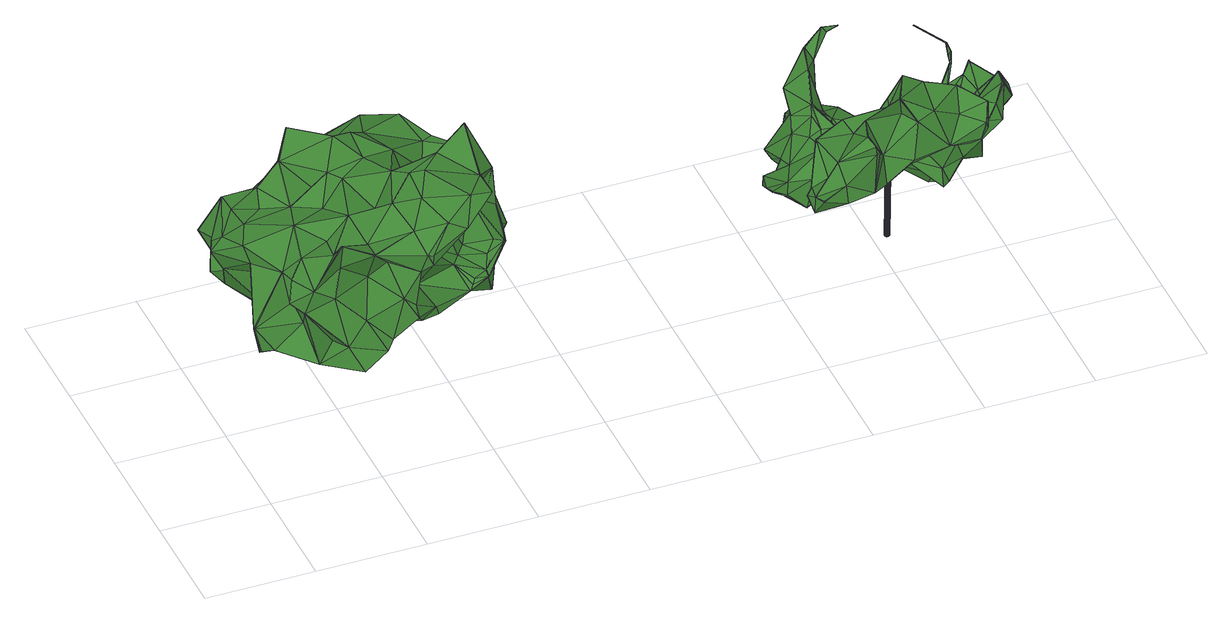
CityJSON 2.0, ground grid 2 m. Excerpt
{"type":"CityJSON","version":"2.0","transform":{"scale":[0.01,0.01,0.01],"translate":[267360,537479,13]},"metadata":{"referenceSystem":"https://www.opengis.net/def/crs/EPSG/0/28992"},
"CityObjects":{
"tree1":{"type":"SolitaryVegetationObject","attributes":{"gtid":660,"crown_width_m":4.69,"crown_median_z":15.4,"crown_r50_m":0.219,"crown_porosity":0.91,"trunk_H_m":2.24,"trunk_DBH_m":0.0963,"trunk_radius_m":0.0481,"trunk_base_height_m":13.16,"original_gtid":"662"},"geometry":[{"type":"Solid","lod":"3","boundaries":[[[[0,1,2]],[[3,4,5]],[[6,7,8]],[[9,10,11]],[[12,13,14]],[[15,16,17]],[[18,16,15]],[[19,20,21]],[[22,23,24]],[[25,26,27]],[[28,29,30]],[[31,32,33]],[[34,35,36]],[[13,37,14]],[[12,38,39]],[[40,23,41]],[[42,37,13]],[[28,30,43]],[[44,45,46]],[[47,48,49]],[[49,46,50]],[[51,48,52]],[[53,54,0]],[[55,54,53]],[[56,57,58]],[[59,60,61]],[[62,60,59]],[[63,7,62]],[[64,65,66]],[[51,65,67]],[[68,34,69]],[[70,33,71]],[[72,33,70]],[[73,74,75]],[[76,30,29]],[[64,20,67]],[[77,78,79]],[[80,81,36]],[[82,83,84]],[[85,43,86]],[[87,88,89]],[[65,64,67]],[[90,91,92]],[[90,92,93]],[[78,77,94]],[[12,95,96]],[[97,98,99]],[[68,69,100]],[[94,41,23]],[[94,23,22]],[[78,101,79]],[[102,103,90]],[[80,44,67]],[[80,36,44]],[[104,75,15]],[[92,105,106]],[[13,39,42]],[[107,72,70]],[[108,109,110]],[[61,60,111]],[[111,95,61]],[[67,44,51]],[[112,26,83]],[[112,83,73]],[[113,114,115]],[[116,117,118]],[[119,117,116]],[[49,120,121]],[[122,81,80]],[[123,124,125]],[[46,48,44]],[[64,33,126]],[[127,1,0]],[[128,58,57]],[[112,27,26]],[[15,39,104]],[[17,39,15]],[[77,79,19]],[[129,130,131]],[[129,131,2]],[[59,132,63]],[[11,133,103]],[[52,134,51]],[[135,136,137]],[[42,138,37]],[[139,140,17]],[[141,142,143]],[[144,56,143]],[[144,143,145]],[[59,61,53]],[[73,75,146]],[[18,116,16]],[[18,147,116]],[[146,111,73]],[[148,149,150]],[[127,151,152]],[[153,152,151]],[[87,125,154]],[[17,16,116]],[[155,156,157]],[[34,156,155]],[[53,132,59]],[[97,158,98]],[[159,113,88]],[[160,113,159]],[[143,56,141]],[[56,58,141]],[[161,5,162]],[[150,156,68]],[[160,159,163]],[[36,81,34]],[[59,63,62]],[[89,88,113]],[[146,164,111]],[[11,165,166]],[[167,168,76]],[[99,50,46]],[[169,161,170]],[[169,170,3]],[[171,109,108]],[[12,39,13]],[[115,89,172]],[[173,174,175]],[[173,175,176]],[[156,174,177]],[[53,61,95]],[[119,147,178]],[[119,178,110]],[[19,67,20]],[[179,139,106]],[[92,106,139]],[[180,181,182]],[[121,47,49]],[[12,96,146]],[[130,129,155]],[[158,155,129]],[[98,50,99]],[[67,19,122]],[[67,122,80]],[[36,45,44]],[[183,184,185]],[[186,119,110]],[[186,110,187]],[[49,50,120]],[[142,188,143]],[[153,181,152]],[[90,93,102]],[[82,74,83]],[[82,189,74]],[[161,169,5]],[[3,5,169]],[[190,191,192]],[[193,52,47]],[[65,134,66]],[[63,8,7]],[[194,195,147]],[[196,156,150]],[[188,183,143]],[[37,138,14]],[[179,138,42]],[[113,172,89]],[[115,172,113]],[[58,197,142]],[[2,131,132]],[[5,198,162]],[[87,199,123]],[[116,118,93]],[[4,200,201]],[[202,203,204]],[[94,22,205]],[[206,94,205]],[[206,205,192]],[[34,155,158]],[[47,121,193]],[[207,157,177]],[[208,209,210]],[[208,210,110]],[[177,211,6]],[[174,211,177]],[[177,157,156]],[[203,212,204]],[[88,165,159]],[[113,160,213]],[[152,180,214]],[[39,140,42]],[[133,32,31]],[[179,42,139]],[[162,198,215]],[[147,119,116]],[[72,107,31]],[[91,107,193]],[[162,27,161]],[[216,168,167]],[[213,192,114]],[[213,114,113]],[[217,94,206]],[[78,94,217]],[[127,0,151]],[[84,25,218]],[[83,26,84]],[[26,25,84]],[[41,219,40]],[[220,3,221]],[[75,216,15]],[[219,123,40]],[[184,85,185]],[[89,115,222]],[[156,175,174]],[[156,176,175]],[[31,91,103]],[[144,198,56]],[[217,174,173]],[[155,157,130]],[[21,77,19]],[[165,154,166]],[[130,157,207]],[[132,53,2]],[[17,140,39]],[[215,144,218]],[[163,223,160]],[[215,198,144]],[[202,224,203]],[[203,224,118]],[[225,96,95]],[[77,41,94]],[[150,68,100]],[[90,103,91]],[[118,102,93]],[[58,128,197]],[[34,68,156]],[[223,163,226]],[[227,3,170]],[[227,170,6]],[[192,22,114]],[[44,48,51]],[[49,48,46]],[[185,168,82]],[[11,166,228]],[[11,228,133]],[[97,99,46]],[[85,86,185]],[[179,214,182]],[[34,81,69]],[[92,91,105]],[[193,105,91]],[[121,105,193]],[[180,152,181]],[[142,197,208]],[[147,195,178]],[[53,0,2]],[[24,23,222]],[[133,154,125]],[[73,111,60]],[[2,1,129]],[[173,101,78]],[[162,215,27]],[[173,78,217]],[[173,176,101]],[[8,207,177]],[[177,6,8]],[[79,101,149]],[[176,196,101]],[[19,69,122]],[[132,131,229]],[[130,229,131]],[[98,137,120]],[[98,127,137]],[[50,98,120]],[[31,33,72]],[[230,181,153]],[[58,142,141]],[[179,181,138]],[[182,181,179]],[[174,217,227]],[[174,227,6]],[[52,48,47]],[[115,114,22]],[[158,97,35]],[[217,3,227]],[[207,229,130]],[[8,229,207]],[[158,35,34]],[[196,176,156]],[[89,199,87]],[[104,39,38]],[[145,143,183]],[[218,25,27]],[[218,27,215]],[[185,82,231]],[[84,232,82]],[[84,218,232]],[[116,233,17]],[[201,200,191]],[[62,7,161]],[[214,180,182]],[[186,203,118]],[[187,203,186]],[[234,21,235]],[[18,216,194]],[[167,194,216]],[[115,24,222]],[[192,205,22]],[[230,153,55]],[[230,55,95]],[[115,22,24]],[[35,45,36]],[[183,185,145]],[[168,185,30]],[[236,28,43]],[[121,136,105]],[[135,105,136]],[[138,181,230]],[[132,229,63]],[[6,170,7]],[[161,7,170]],[[133,125,32]],[[95,12,230]],[[237,14,230]],[[237,230,12]],[[95,55,53]],[[238,171,108]],[[238,108,110]],[[239,184,188]],[[55,153,151]],[[226,10,9]],[[179,152,214]],[[124,234,235]],[[46,45,97]],[[161,240,62]],[[27,240,161]],[[152,137,127]],[[102,11,103]],[[152,135,137]],[[138,230,14]],[[106,105,152]],[[106,152,179]],[[237,12,14]],[[186,117,119]],[[194,167,195]],[[73,83,74]],[[4,57,5]],[[128,57,201]],[[4,201,57]],[[140,139,42]],[[70,52,107]],[[193,107,52]],[[21,234,77]],[[40,199,23]],[[209,223,226]],[[60,62,241]],[[73,241,112]],[[60,241,73]],[[216,75,74]],[[15,216,18]],[[27,112,241]],[[77,234,41]],[[209,226,210]],[[241,62,240]],[[241,240,27]],[[186,118,117]],[[125,126,32]],[[57,56,198]],[[57,198,5]],[[145,218,144]],[[206,221,217]],[[220,221,206]],[[185,231,145]],[[9,187,210]],[[192,220,206]],[[200,220,192]],[[3,220,4]],[[200,4,220]],[[224,242,243]],[[86,43,30]],[[190,192,213]],[[235,64,126]],[[235,126,124]],[[109,208,110]],[[142,208,109]],[[93,233,116]],[[63,229,8]],[[139,17,233]],[[159,10,163]],[[226,163,10]],[[225,164,96]],[[164,146,96]],[[75,38,146]],[[104,38,75]],[[146,38,12]],[[209,197,223]],[[208,197,209]],[[128,191,190]],[[134,71,66]],[[70,71,134]],[[70,134,52]],[[43,85,236]],[[41,234,219]],[[201,191,128]],[[189,168,74]],[[82,168,189]],[[139,233,92]],[[109,28,236]],[[183,188,184]],[[239,188,142]],[[118,224,102]],[[219,234,124]],[[219,124,123]],[[184,236,85]],[[92,233,93]],[[91,31,107]],[[76,29,178]],[[32,126,33]],[[236,184,239]],[[236,239,109]],[[239,142,109]],[[216,74,168]],[[51,134,65]],[[165,11,10]],[[31,103,133]],[[88,154,165]],[[87,154,88]],[[9,210,226]],[[174,6,211]],[[159,165,10]],[[127,244,1]],[[98,244,127]],[[98,158,244]],[[154,133,228]],[[154,228,166]],[[222,23,199]],[[3,217,221]],[[223,245,246]],[[223,246,160]],[[190,246,128]],[[245,128,246]],[[213,160,246]],[[213,246,190]],[[35,97,45]],[[245,197,128]],[[223,197,245]],[[187,9,212]],[[187,212,203]],[[11,212,9]],[[11,102,212]],[[102,243,212]],[[171,238,28]],[[171,28,109]],[[125,124,126]],[[178,29,110]],[[28,238,29]],[[110,29,238]],[[21,20,235]],[[129,1,244]],[[235,20,64]],[[100,69,19]],[[123,125,87]],[[152,105,135]],[[151,0,54]],[[148,150,100]],[[19,148,100]],[[64,66,33]],[[66,71,33]],[[243,242,212]],[[129,247,158]],[[244,158,247]],[[244,247,129]],[[187,110,210]],[[40,123,199]],[[222,199,89]],[[102,224,243]],[[204,212,242]],[[204,242,202]],[[194,248,18]],[[18,248,147]],[[194,147,248]],[[148,79,149]],[[192,191,200]],[[122,69,81]],[[224,202,242]],[[76,178,195]],[[167,76,195]],[[225,111,164]],[[225,95,111]],[[19,79,148]],[[120,136,121]],[[137,136,120]],[[101,196,149]],[[150,149,196]],[[76,168,30]],[[86,30,185]],[[151,54,55]],[[145,232,218]],[[231,82,232]],[[231,232,145]],[[249,250,251]],[[249,251,252]],[[252,251,253]],[[252,253,254]],[[251,250,255]],[[251,255,253]],[[253,255,256]],[[253,256,254]],[[255,250,257]],[[255,257,256]],[[256,257,258]],[[256,258,254]],[[257,250,259]],[[257,259,258]],[[258,259,260]],[[258,260,254]],[[259,250,261]],[[259,261,260]],[[260,261,262]],[[260,262,254]],[[261,250,263]],[[261,263,262]],[[262,263,264]],[[262,264,254]],[[263,250,265]],[[263,265,264]],[[264,265,266]],[[264,266,254]],[[265,250,267]],[[265,267,266]],[[266,267,268]],[[266,268,254]],[[267,250,269]],[[267,269,268]],[[268,269,270]],[[268,270,254]],[[269,250,271]],[[269,271,270]],[[270,271,272]],[[270,272,254]],[[271,250,273]],[[271,273,272]],[[272,273,274]],[[272,274,254]],[[273,250,275]],[[273,275,274]],[[274,275,276]],[[274,276,254]],[[275,250,277]],[[275,277,276]],[[276,277,278]],[[276,278,254]],[[277,250,279]],[[277,279,278]],[[278,279,280]],[[278,280,254]],[[279,250,281]],[[279,281,280]],[[280,281,282]],[[280,282,254]],[[281,250,283]],[[281,283,282]],[[282,283,284]],[[282,284,254]],[[283,250,285]],[[283,285,284]],[[284,285,286]],[[284,286,254]],[[285,250,287]],[[285,287,286]],[[286,287,288]],[[286,288,254]],[[287,250,289]],[[287,289,288]],[[288,289,290]],[[288,290,254]],[[289,250,291]],[[289,291,290]],[[290,291,292]],[[290,292,254]],[[291,250,293]],[[291,293,292]],[[292,293,294]],[[292,294,254]],[[293,250,295]],[[293,295,294]],[[294,295,296]],[[294,296,254]],[[295,250,297]],[[295,297,296]],[[296,297,298]],[[296,298,254]],[[297,250,249]],[[297,249,298]],[[298,249,252]],[[298,252,254]]]]}]},
"tree2":{"type":"SolitaryVegetationObject","attributes":{"gtid":659,"crown_width_m":4.26,"crown_median_z":15.27,"crown_r50_m":0.191,"crown_porosity":0.921,"trunk_H_m":2.07,"trunk_DBH_m":0.082,"trunk_radius_m":0.041,"trunk_base_height_m":13.2,"original_gtid":"661"},"geometry":[{"type":"Solid","lod":"3","boundaries":[[[[299,300,301]],[[302,303,304]],[[305,306,307]],[[308,309,310]],[[311,312,313]],[[314,315,316]],[[317,318,319]],[[320,321,322]],[[323,324,325]],[[326,327,328]],[[329,330,331]],[[332,333,329]],[[334,329,333]],[[307,306,335]],[[304,336,302]],[[332,331,337]],[[307,338,339]],[[304,340,336]],[[341,342,343]],[[344,345,341]],[[346,347,348]],[[349,350,351]],[[352,305,353]],[[354,355,356]],[[349,357,358]],[[359,360,361]],[[305,352,362]],[[317,363,318]],[[364,365,366]],[[320,367,368]],[[367,320,369]],[[370,371,372]],[[373,374,375]],[[376,374,373]],[[377,337,378]],[[379,380,312]],[[381,380,379]],[[369,371,370]],[[319,382,383]],[[351,384,349]],[[385,384,351]],[[299,386,387]],[[388,387,386]],[[357,389,358]],[[351,302,336]],[[390,320,391]],[[366,301,364]],[[392,393,394]],[[369,395,371]],[[344,341,396]],[[343,396,341]],[[397,398,309]],[[399,400,401]],[[402,319,383]],[[403,404,330]],[[405,316,406]],[[406,407,405]],[[362,373,408]],[[305,362,408]],[[409,410,411]],[[412,392,371]],[[394,413,414]],[[399,401,415]],[[416,417,346]],[[403,418,419]],[[406,420,421]],[[422,421,420]],[[349,358,423]],[[314,316,328]],[[385,424,384]],[[363,425,387]],[[363,317,425]],[[426,427,401]],[[320,368,321]],[[428,417,429]],[[352,353,396]],[[396,353,344]],[[392,412,393]],[[423,430,349]],[[419,333,403]],[[431,432,433]],[[434,348,435]],[[346,348,434]],[[436,412,395]],[[358,437,423]],[[438,439,440]],[[441,442,443]],[[444,445,446]],[[385,350,349]],[[447,448,388]],[[367,370,446]],[[441,443,440]],[[309,311,313]],[[329,331,332]],[[449,450,381]],[[369,451,395]],[[448,447,452]],[[325,319,402]],[[453,454,325]],[[453,325,324]],[[449,455,377]],[[433,456,457]],[[458,459,460]],[[415,461,399]],[[399,461,462]],[[396,343,463]],[[386,464,465]],[[466,467,426]],[[332,468,404]],[[449,381,455]],[[373,375,408]],[[469,450,378]],[[329,403,330]],[[464,470,471]],[[403,329,418]],[[471,470,472]],[[452,411,410]],[[370,367,369]],[[443,473,440]],[[368,474,321]],[[373,362,394]],[[335,306,475]],[[311,460,312]],[[462,461,406]],[[389,476,391]],[[442,391,476]],[[471,477,478]],[[471,478,450]],[[479,476,480]],[[312,460,459]],[[312,459,379]],[[394,474,392]],[[481,474,394]],[[321,474,481]],[[392,482,372]],[[351,350,302]],[[483,425,317]],[[330,404,468]],[[413,484,485]],[[466,426,400]],[[377,468,337]],[[332,337,468]],[[473,479,480]],[[408,375,486]],[[483,365,364]],[[433,457,422]],[[433,422,431]],[[469,409,471]],[[487,327,488]],[[488,327,326]],[[445,489,368]],[[490,491,492]],[[396,493,352]],[[348,347,494]],[[495,380,478]],[[450,478,380]],[[392,489,482]],[[468,496,330]],[[419,418,334]],[[378,324,469]],[[311,309,308]],[[317,497,483]],[[498,492,491]],[[499,325,454]],[[440,439,441]],[[400,375,466]],[[500,501,467]],[[301,502,299]],[[397,313,503]],[[309,313,397]],[[301,366,502]],[[490,472,504]],[[446,368,367]],[[335,505,338]],[[335,338,307]],[[494,506,503]],[[429,498,507]],[[429,507,428]],[[375,374,466]],[[412,371,395]],[[362,352,493]],[[401,400,426]],[[486,375,400]],[[479,442,476]],[[302,350,385]],[[422,508,509]],[[354,407,457]],[[428,507,361]],[[359,361,507]],[[335,510,505]],[[488,510,475]],[[488,475,487]],[[422,420,427]],[[440,511,438]],[[398,511,440]],[[512,374,513]],[[376,513,374]],[[318,499,454]],[[418,329,334]],[[514,515,342]],[[515,516,342]],[[408,475,305]],[[368,446,445]],[[475,306,305]],[[414,513,376]],[[449,377,450]],[[517,354,356]],[[452,518,448]],[[406,316,315]],[[436,484,412]],[[377,455,431]],[[381,431,455]],[[424,480,476]],[[424,310,480]],[[354,517,407]],[[405,407,517]],[[326,328,356]],[[517,356,328]],[[405,517,316]],[[328,316,517]],[[326,356,355]],[[326,355,519]],[[457,456,355]],[[457,355,354]],[[376,373,394]],[[509,508,520]],[[300,387,425]],[[485,436,521]],[[413,522,414]],[[520,508,523]],[[428,524,525]],[[390,369,320]],[[513,522,456]],[[475,486,526]],[[299,502,464]],[[504,502,366]],[[477,471,472]],[[424,385,527]],[[424,527,308]],[[358,528,529]],[[395,451,436]],[[491,323,325]],[[497,323,491]],[[299,387,300]],[[446,530,444]],[[485,531,532]],[[359,507,498]],[[456,437,355]],[[519,481,515]],[[360,359,508]],[[360,508,467]],[[430,533,460]],[[384,476,389]],[[390,441,451]],[[390,451,369]],[[464,386,299]],[[409,324,410]],[[400,526,486]],[[315,526,400]],[[452,410,518]],[[312,495,494]],[[494,495,348]],[[376,394,414]],[[382,454,453]],[[416,492,498]],[[328,327,314]],[[420,461,415]],[[506,347,531]],[[336,385,351]],[[381,450,380]],[[340,304,303]],[[435,495,534]],[[348,495,435]],[[364,301,300]],[[518,499,318]],[[385,336,535]],[[431,509,377]],[[422,509,431]],[[536,458,537]],[[483,497,365]],[[467,466,500]],[[489,444,482]],[[489,445,444]],[[424,476,384]],[[379,459,432]],[[534,477,472]],[[408,486,475]],[[357,349,384]],[[453,383,382]],[[432,431,381]],[[432,381,379]],[[442,390,391]],[[441,390,442]],[[436,438,521]],[[526,314,327]],[[485,521,503]],[[397,521,398]],[[503,521,397]],[[389,357,384]],[[471,450,469]],[[447,386,452]],[[524,512,525]],[[311,527,538]],[[387,448,363]],[[447,388,386]],[[311,538,460]],[[308,527,311]],[[353,305,339]],[[394,362,493]],[[493,481,394]],[[516,463,343]],[[435,472,490]],[[433,539,456]],[[432,539,433]],[[518,410,324]],[[359,402,523]],[[417,428,540]],[[427,508,422]],[[467,508,427]],[[349,538,527]],[[349,527,385]],[[331,330,337]],[[330,496,337]],[[324,409,469]],[[505,488,541]],[[512,539,542]],[[314,526,315]],[[434,416,346]],[[505,541,338]],[[516,493,463]],[[326,519,541]],[[481,355,321]],[[481,519,355]],[[437,321,355]],[[326,541,488]],[[404,333,332]],[[519,515,541]],[[506,485,503]],[[434,435,416]],[[506,531,485]],[[307,339,305]],[[345,339,341]],[[341,339,338]],[[344,339,345]],[[353,339,344]],[[416,498,429]],[[416,429,417]],[[312,494,503]],[[322,321,529]],[[461,420,406]],[[505,510,488]],[[312,503,313]],[[310,424,308]],[[324,543,453]],[[324,378,543]],[[387,388,448]],[[514,342,341]],[[420,415,427]],[[427,415,401]],[[520,523,383]],[[403,333,404]],[[481,516,515]],[[467,427,426]],[[372,530,370]],[[460,538,430]],[[349,430,538]],[[485,522,413]],[[532,522,485]],[[509,520,383]],[[462,544,399]],[[536,430,423]],[[392,372,371]],[[338,541,515]],[[532,459,522]],[[514,341,338]],[[343,342,516]],[[493,396,463]],[[435,492,416]],[[490,492,435]],[[504,472,502]],[[537,533,430]],[[359,498,545]],[[359,545,402]],[[536,546,458]],[[414,522,513]],[[407,421,457]],[[422,457,421]],[[547,512,542]],[[547,542,531]],[[406,544,462]],[[315,544,406]],[[406,421,407]],[[534,472,435]],[[475,510,335]],[[441,439,451]],[[436,451,439]],[[402,383,523]],[[438,436,439]],[[473,442,479]],[[473,443,442]],[[453,543,378]],[[310,398,440]],[[309,398,310]],[[358,529,437]],[[437,529,321]],[[456,539,513]],[[513,539,512]],[[325,545,491]],[[458,546,459]],[[522,459,546]],[[522,546,456]],[[437,546,536]],[[423,437,536]],[[320,322,391]],[[325,402,545]],[[456,546,437]],[[300,425,364]],[[377,378,450]],[[490,365,491]],[[473,480,440]],[[364,425,483]],[[419,334,333]],[[468,509,496]],[[468,377,509]],[[378,337,509]],[[496,509,337]],[[378,509,453]],[[383,453,509]],[[393,413,394]],[[518,363,448]],[[518,318,363]],[[487,475,526]],[[532,531,542]],[[374,500,466]],[[537,430,536]],[[491,545,498]],[[458,533,537]],[[526,327,487]],[[440,480,310]],[[489,474,368]],[[392,474,489]],[[516,481,493]],[[358,389,528]],[[458,460,533]],[[491,548,497]],[[365,497,548]],[[365,548,491]],[[359,523,508]],[[393,484,413]],[[412,484,393]],[[444,530,372]],[[370,530,446]],[[477,495,478]],[[534,495,477]],[[399,544,400]],[[400,544,315]],[[547,417,540]],[[512,547,540]],[[512,540,525]],[[495,312,380]],[[512,501,374]],[[525,540,428]],[[485,484,436]],[[319,499,317]],[[497,317,499]],[[323,499,518]],[[497,499,323]],[[325,499,319]],[[323,518,324]],[[318,454,319]],[[382,319,454]],[[502,470,464]],[[502,472,470]],[[524,501,512]],[[467,501,524]],[[459,542,432]],[[539,432,542]],[[532,542,459]],[[452,386,465]],[[411,452,465]],[[411,465,471]],[[471,409,411]],[[471,465,464]],[[494,347,506]],[[417,347,346]],[[417,547,347]],[[531,347,547]],[[361,360,524]],[[361,524,428]],[[467,524,360]],[[374,501,500]],[[529,528,322]],[[504,366,365]],[[504,365,490]],[[444,372,482]],[[385,535,302]],[[303,302,535]],[[514,338,515]],[[303,535,340]],[[340,535,336]],[[521,438,511]],[[521,511,398]],[[391,528,389]],[[322,528,391]],[[549,550,551]],[[549,551,552]],[[552,551,553]],[[552,553,554]],[[551,550,555]],[[551,555,553]],[[553,555,556]],[[553,556,554]],[[555,550,557]],[[555,557,556]],[[556,557,558]],[[556,558,554]],[[557,550,559]],[[557,559,558]],[[558,559,560]],[[558,560,554]],[[559,550,561]],[[559,561,560]],[[560,561,562]],[[560,562,554]],[[561,550,563]],[[561,563,562]],[[562,563,564]],[[562,564,554]],[[563,550,565]],[[563,565,564]],[[564,565,566]],[[564,566,554]],[[565,550,567]],[[565,567,566]],[[566,567,568]],[[566,568,554]],[[567,550,569]],[[567,569,568]],[[568,569,570]],[[568,570,554]],[[569,550,571]],[[569,571,570]],[[570,571,572]],[[570,572,554]],[[571,550,573]],[[571,573,572]],[[572,573,574]],[[572,574,554]],[[573,550,575]],[[573,575,574]],[[574,575,576]],[[574,576,554]],[[575,550,577]],[[575,577,576]],[[576,577,578]],[[576,578,554]],[[577,550,579]],[[577,579,578]],[[578,579,580]],[[578,580,554]],[[579,550,581]],[[579,581,580]],[[580,581,582]],[[580,582,554]],[[581,550,583]],[[581,583,582]],[[582,583,584]],[[582,584,554]],[[583,550,585]],[[583,585,584]],[[584,585,586]],[[584,586,554]],[[585,550,587]],[[585,587,586]],[[586,587,588]],[[586,588,554]],[[587,550,589]],[[587,589,588]],[[588,589,590]],[[588,590,554]],[[589,550,591]],[[589,591,590]],[[590,591,592]],[[590,592,554]],[[591,550,593]],[[591,593,592]],[[592,593,594]],[[592,594,554]],[[593,550,595]],[[593,595,594]],[[594,595,596]],[[594,596,554]],[[595,550,597]],[[595,597,596]],[[596,597,598]],[[596,598,554]],[[597,550,549]],[[597,549,598]],[[598,549,552]],[[598,552,554]]]]}]}
},
"vertices":[
[321,579,283],[281,566,277],[295,555,292],[258,293,338],[260,213,333],[317,245,380],[261,396,355],[328,403,362],[292,448,385],[351,198,159],[300,171,189],[324,229,142],[506,455,249],[513,479,171],[494,501,172],[561,342,202],[527,314,180],[520,342,167],[526,313,181],[67,379,221],[142,360,128],[153,335,215],[114,199,260],[77,262,174],[137,284,234],[475,317,453],[462,336,414],[429,326,398],[463,189,240],[460,170,240],[508,220,266],[244,331,92],[198,287,115],[196,338,148],[154,501,261],[185,503,235],[127,514,177],[505,484,163],[515,385,241],[535,412,187],[80,242,140],[75,263,174],[495,455,159],[476,218,249],[142,494,143],[181,495,156],[200,513,131],[253,476,113],[196,502,120],[251,548,120],[251,549,121],[175,478,116],[228,461,123],[382,551,331],[362,543,275],[399,540,259],[390,175,368],[333,189,357],[344,152,328],[358,477,353],[448,437,338],[433,504,352],[380,403,364],[328,461,374],[142,359,126],[129,423,122],[143,361,127],[98,448,132],[106,427,275],[87,443,241],[212,429,161],[196,372,196],[233,364,124],[505,390,344],[522,320,311],[532,350,293],[510,220,265],[94,324,263],[83,331,297],[41,370,269],[75,457,157],[85,479,192],[509,278,378],[479,324,387],[476,317,452],[444,249,256],[495,238,260],[178,198,123],[225,135,132],[160,180,134],[308,330,144],[295,372,134],[388,385,115],[389,337,109],[130,271,271],[434,509,282],[495,455,275],[242,520,181],[279,540,192],[253,537,174],[51,451,255],[57,359,304],[336,299,126],[280,305,121],[551,376,215],[335,425,142],[403,422,172],[248,380,130],[433,175,227],[413,210,250],[428,173,216],[468,446,338],[456,326,384],[202,153,177],[137,188,241],[137,189,240],[469,310,139],[458,296,163],[415,307,158],[487,228,164],[287,526,126],[289,487,108],[96,429,173],[107,250,129],[107,251,130],[187,251,127],[183,307,140],[332,548,208],[259,177,335],[264,504,327],[236,518,369],[266,504,329],[298,502,319],[248,277,131],[165,439,132],[343,459,190],[286,478,171],[310,514,192],[475,493,158],[456,399,170],[515,408,176],[354,152,326],[354,154,304],[421,169,352],[440,202,393],[479,203,388],[515,412,321],[489,228,165],[56,401,272],[50,389,276],[82,425,334],[378,544,239],[400,501,155],[412,536,226],[204,197,140],[203,469,335],[153,442,321],[201,467,346],[217,495,253],[265,135,164],[232,149,227],[345,320,387],[368,296,394],[275,138,183],[495,439,317],[252,171,140],[251,172,141],[519,256,268],[516,279,299],[308,302,332],[284,386,343],[438,179,236],[190,196,164],[106,383,300],[188,380,314],[145,411,301],[92,404,320],[202,465,346],[464,189,238],[422,487,147],[393,550,125],[402,502,155],[394,551,125],[431,220,355],[399,247,345],[464,270,334],[427,232,199],[381,197,165],[415,199,347],[508,298,312],[207,205,305],[208,197,354],[150,179,289],[268,411,138],[487,276,245],[496,228,254],[82,423,335],[334,159,293],[367,239,382],[107,249,130],[207,198,355],[259,178,336],[363,289,226],[397,243,198],[361,229,221],[132,234,281],[157,255,304],[233,510,376],[341,197,238],[327,164,222],[374,192,185],[244,406,315],[324,230,144],[186,174,268],[394,550,124],[393,290,397],[508,293,250],[171,323,321],[476,251,390],[78,243,138],[204,227,316],[213,279,306],[159,251,172],[306,165,240],[354,316,205],[470,451,280],[328,154,202],[236,354,316],[264,255,157],[305,463,354],[431,518,225],[478,251,388],[478,251,390],[435,349,145],[77,264,174],[178,317,173],[428,229,252],[430,459,211],[459,169,241],[356,218,303],[372,332,360],[428,389,321],[302,238,198],[287,268,166],[301,530,251],[289,200,298],[262,218,262],[269,451,284],[458,297,165],[330,345,16],[325,345,16],[330,346,16],[311,345,240],[310,346,240],[306,345,240],[329,347,16],[310,347,240],[328,348,16],[309,348,240],[327,349,16],[308,349,240],[326,350,16],[307,349,240],[325,350,16],[306,349,240],[324,350,16],[305,349,240],[323,349,16],[303,349,240],[322,348,16],[302,348,240],[321,347,16],[302,347,240],[320,346,16],[301,346,240],[320,345,15],[301,345,240],[320,344,16],[301,343,240],[321,343,16],[302,342,240],[322,342,16],[302,341,240],[323,341,16],[303,340,240],[324,340,16],[305,340,240],[325,340,16],[306,340,240],[326,340,16],[307,340,240],[327,341,16],[308,340,240],[328,342,16],[309,341,240],[329,343,16],[310,342,240],[330,344,16],[310,343,240],
[1419,431,169],[1456,411,138],[1435,421,130],[1182,481,337],[1209,475,336],[1209,476,337],[1124,97,277],[1136,106,350],[1124,89,362],[1157,448,201],[1157,446,200],[1108,459,193],[1188,422,209],[1222,354,208],[1187,421,208],[1203,181,392],[1257,164,363],[1263,229,377],[1481,373,184],[1450,354,257],[1440,310,268],[1053,305,209],[1098,268,257],[1092,309,253],[1429,360,175],[1383,350,192],[1388,312,231],[1201,226,345],[1202,182,391],[1232,243,389],[1354,352,345],[1356,334,340],[1353,336,329],[1351,336,329],[1353,351,346],[1316,405,355],[1136,124,351],[1190,481,325],[1353,329,320],[1077,146,320],[1073,98,305],[1209,476,335],[1023,112,286],[1031,150,276],[1017,134,276],[1029,86,292],[1029,87,293],[1290,288,140],[1235,301,175],[1243,348,167],[1131,413,310],[1146,466,314],[1145,468,313],[1071,114,254],[1074,92,273],[1207,245,346],[1160,241,289],[1206,245,348],[1088,417,281],[1110,348,289],[1377,251,207],[1323,250,242],[1344,251,181],[1110,142,246],[1481,390,197],[1457,410,137],[1425,383,151],[1435,420,129],[998,284,216],[1030,254,215],[1020,295,196],[991,268,210],[1034,245,192],[1010,235,210],[1174,172,249],[1210,210,249],[1208,151,274],[1179,201,247],[1329,326,266],[1331,327,266],[1223,353,209],[1281,404,190],[1268,337,200],[1438,311,268],[1413,276,257],[1088,418,280],[1154,446,300],[1420,438,201],[1469,399,185],[1434,447,218],[1084,374,255],[1052,339,198],[1078,356,232],[1049,214,184],[1085,239,181],[1114,220,231],[1042,287,182],[1023,115,251],[1163,386,217],[1119,421,204],[1340,138,334],[1283,158,287],[1334,145,297],[1421,267,226],[1355,351,347],[1355,335,340],[1263,230,376],[1314,205,372],[1256,221,348],[1156,125,266],[1337,395,189],[1382,385,161],[1371,425,153],[1068,247,175],[1097,261,222],[1124,225,239],[1347,148,314],[1342,302,141],[1288,267,133],[1318,405,354],[1317,405,356],[1313,193,298],[1282,205,317],[1332,239,274],[1112,348,289],[1128,435,232],[1474,379,174],[1320,156,284],[1320,190,281],[1305,218,164],[1331,258,173],[1112,372,271],[1290,303,241],[1228,306,191],[1264,255,227],[1307,327,191],[1328,378,171],[1095,315,162],[1134,295,272],[1090,371,165],[1075,374,164],[1084,420,167],[1055,387,163],[1048,404,173],[1049,404,172],[993,228,223],[994,229,224],[988,246,221],[1433,447,220],[1433,446,219],[1329,376,198],[1318,398,216],[1064,318,176],[1419,437,201],[1383,310,236],[1448,354,258],[1307,327,193],[1184,239,258],[1242,223,280],[1137,323,191],[1183,316,190],[1163,385,218],[1355,168,352],[1354,168,354],[1030,143,267],[1370,460,156],[1370,459,157],[1287,181,270],[1310,203,248],[1351,329,321],[1320,398,217],[1369,459,155],[1329,453,175],[1371,425,151],[1084,420,169],[1069,234,225],[1156,142,314],[1100,416,225],[1302,412,130],[1281,406,189],[1095,413,191],[1107,458,193],[1084,214,282],[1014,217,216],[1471,372,173],[1094,276,188],[1151,308,177],[1207,130,298],[1209,192,352],[1138,175,370],[1015,218,218],[1382,384,159],[1419,350,170],[1389,320,173],[1074,144,244],[1233,356,155],[1281,404,188],[1353,328,321],[1455,354,181],[1393,289,141],[1449,354,256],[1261,210,274],[1264,254,227],[1405,431,137],[1187,349,175],[1386,415,147],[1130,146,357],[1188,291,156],[1344,251,179],[1333,239,262],[1338,311,264],[1132,146,357],[1097,412,190],[1238,253,206],[1184,238,257],[1060,148,290],[1058,198,336],[1031,151,275],[1232,244,388],[1428,395,195],[1118,227,341],[1394,265,233],[1117,353,185],[1138,291,255],[1395,264,233],[1298,230,185],[1289,201,169],[1228,164,348],[1149,422,227],[1106,336,274],[1110,302,269],[989,246,220],[1188,290,157],[1176,303,182],[1117,353,187],[1302,410,131],[1190,479,325],[1108,336,273],[1080,356,232],[1152,399,226],[1238,255,208],[1285,242,169],[1127,200,328],[1227,278,182],[1345,301,209],[1306,174,336],[1391,319,173],[1138,292,256],[1228,278,180],[1429,360,173],[1229,295,20],[1225,295,20],[1229,296,20],[1228,286,227],[1228,287,227],[1224,286,227],[1228,297,20],[1228,288,227],[1228,298,20],[1227,289,227],[1227,299,20],[1226,289,227],[1226,299,20],[1225,290,227],[1225,299,20],[1224,290,227],[1224,299,20],[1223,290,227],[1223,298,20],[1222,289,227],[1222,298,20],[1221,289,227],[1221,297,20],[1220,288,227],[1221,296,20],[1220,287,227],[1221,295,20],[1220,286,227],[1221,294,20],[1220,285,227],[1222,293,20],[1221,284,227],[1222,292,20],[1221,283,227],[1223,291,20],[1222,282,227],[1224,291,20],[1223,282,227],[1225,291,20],[1224,282,227],[1226,291,20],[1225,282,227],[1227,292,20],[1226,282,227],[1228,292,20],[1227,283,227],[1229,293,20],[1228,284,227],[1229,294,20],[1228,285,227]
]}
